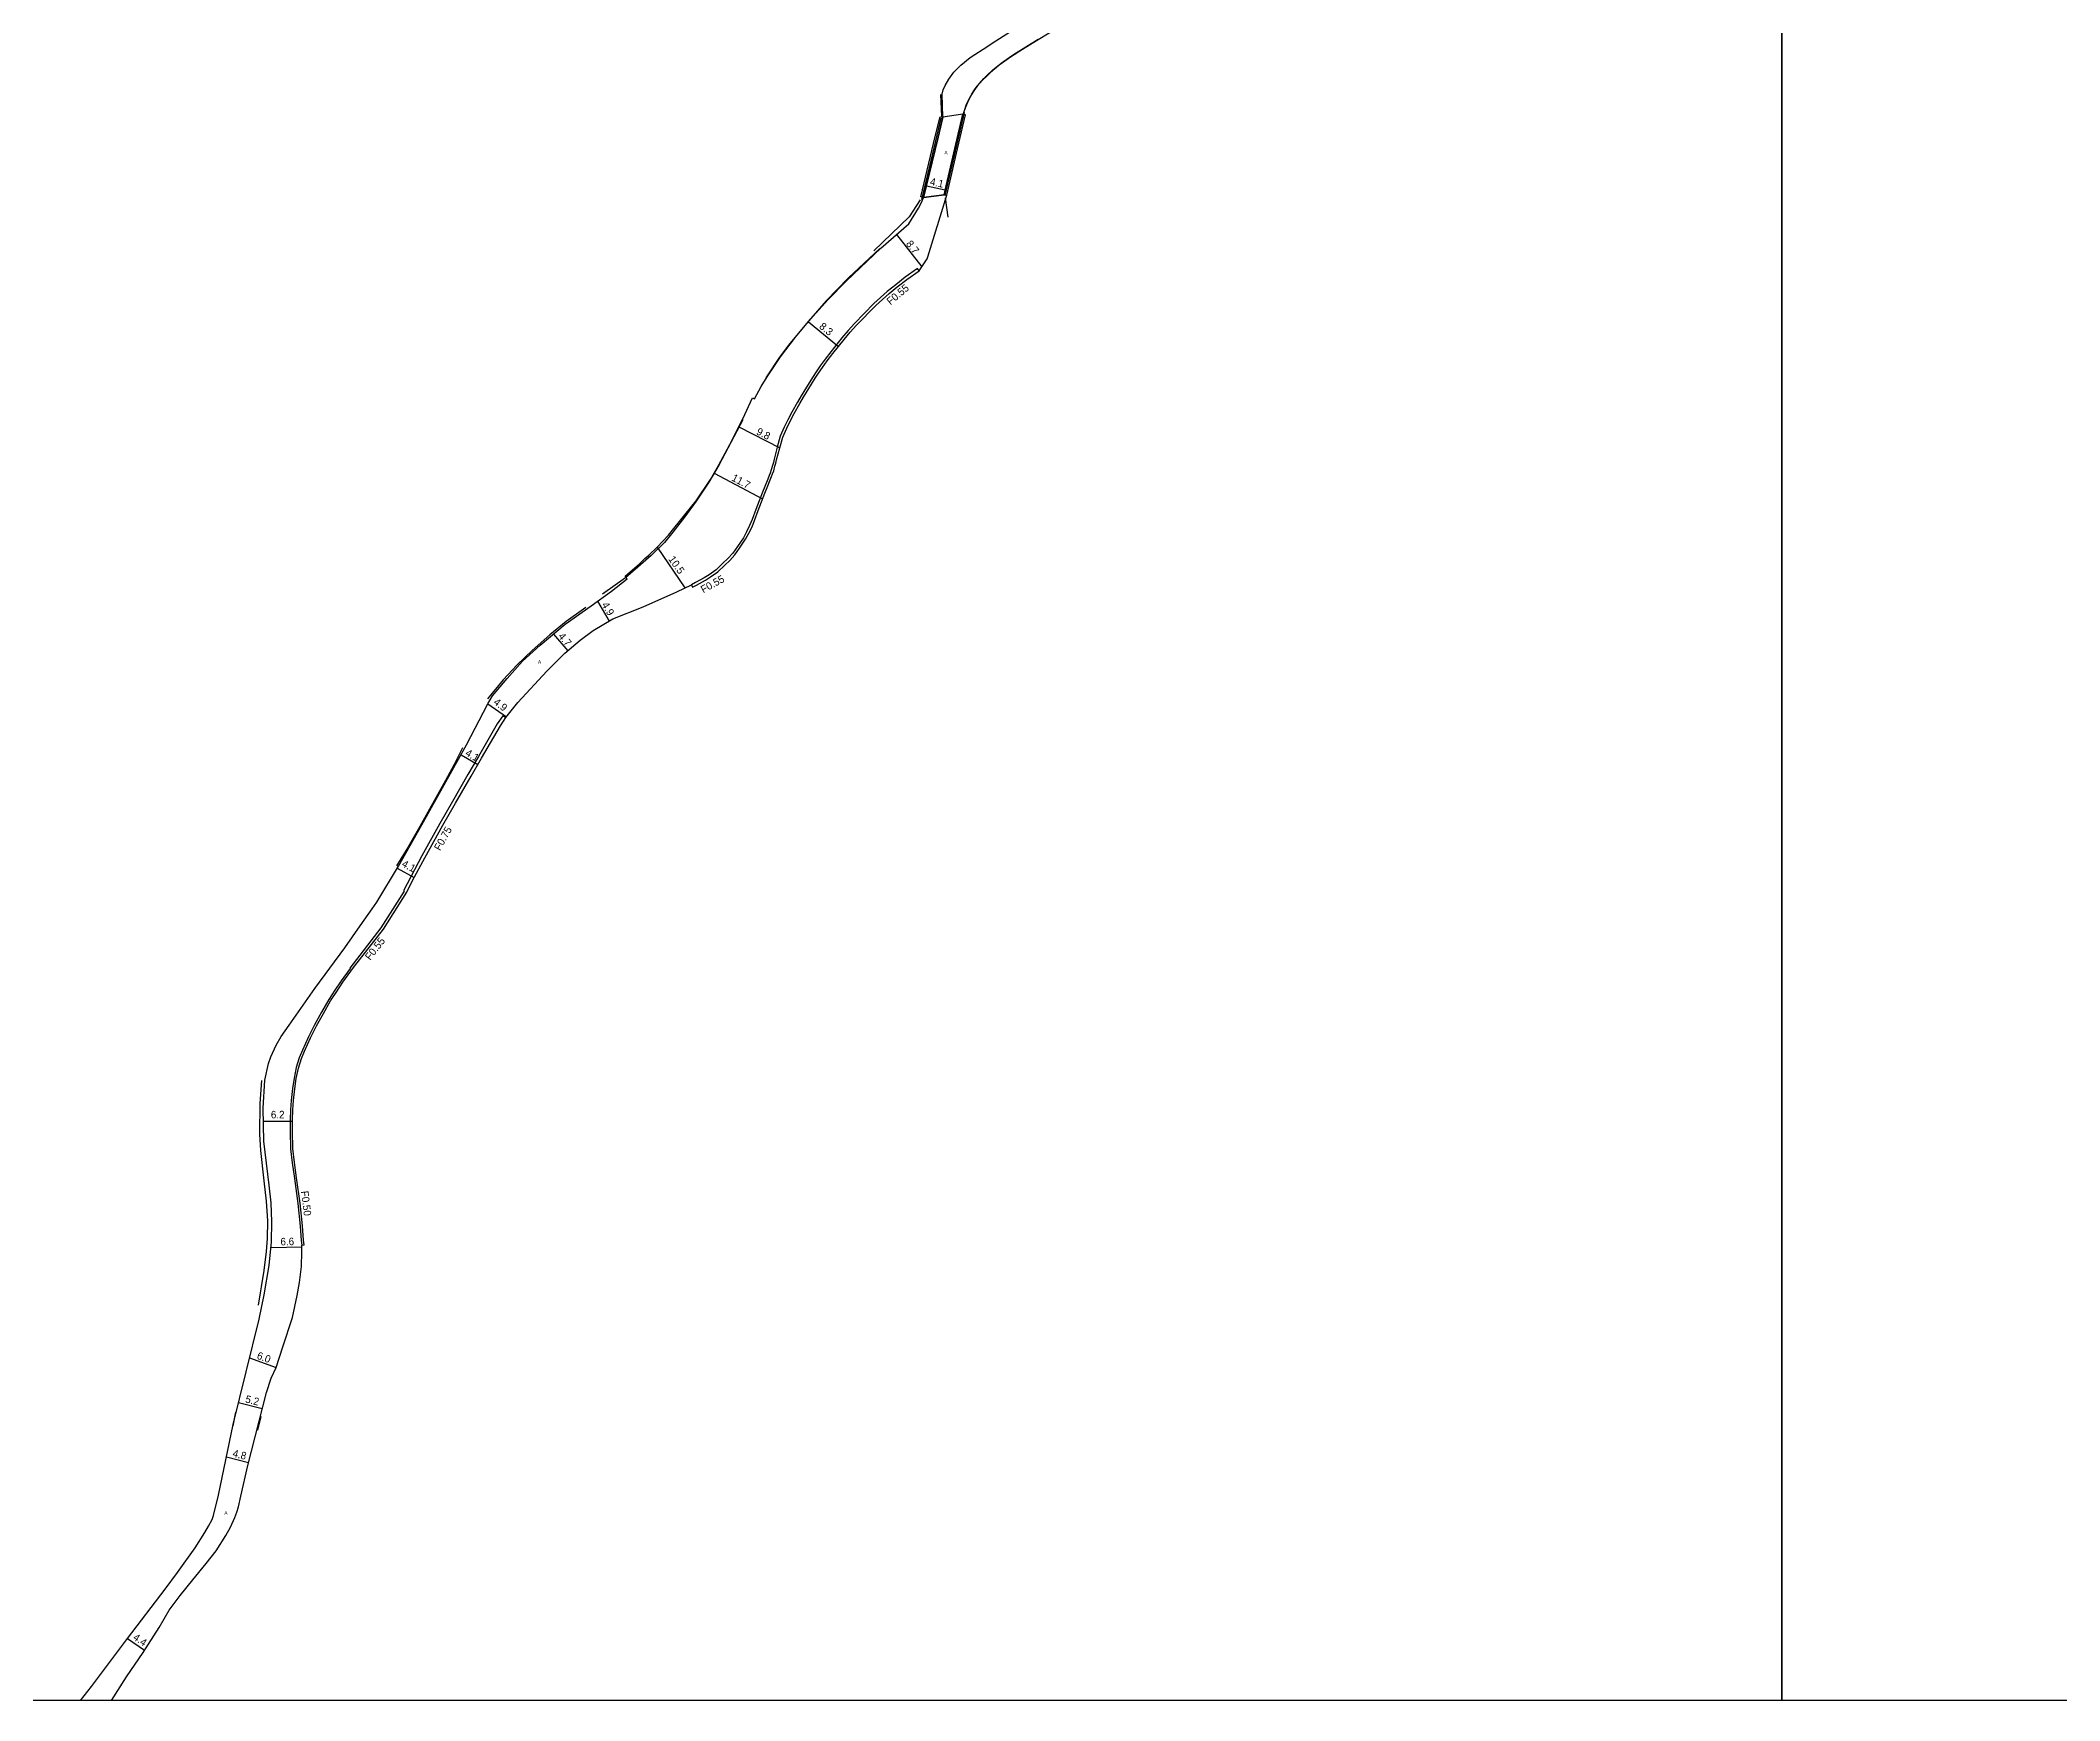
# Model space of a CAD drawing. Header units: metres. Extents: x -28000 to -24000, y -108000 to -105000.
# Drawn here: x -26771.4 to -26340.7, y -108000 to -107645.9 of the extents above; entities that cross this region are included whole.
import ezdxf

# ---------------------------------------------------------------- set-up
doc = ezdxf.new("R2010")
doc.units = ezdxf.units.M
doc.header["$LTSCALE"] = 2.5
for name, color, linetype in [('側溝・桝', 7, 'Continuous'), ('図郭', 7, 'Continuous'), ('幅員', 7, 'Continuous'), ('歩道・分離帯・安全施設', 7, 'Continuous'), ('舗装', 7, 'Continuous'), ('道路', 7, 'Continuous')]:
    doc.layers.add(name, color=color, linetype=linetype)
doc.styles.get("Standard").update_dxf_attribs({"font": ''})
doc.styles.add('YOKO_DECO', font='')
doc.styles.get('Standard').set_extended_font_data('@MS PGothic')
doc.styles.get('YOKO_DECO').set_extended_font_data('MS PGothic')

msp = doc.modelspace()

# ---------------------------------------------------------------- linework, layer by layer
at = {"layer": '側溝・桝'}
for points in [[(-26584.01, -107695), (-26584.33, -107694.54), (-26586.96, -107696.41), (-26589, -107697.98), (-26590.8, -107699.46), (-26593.65, -107702), (-26597.77, -107706.24), (-26599.16, -107707.76), (-26600.46, -107709.35), (-26602.85, -107712.29), (-26604.06, -107713.88), (-26605.09, -107715.31), (-26605.96, -107716.54), (-26606.64, -107717.59), (-26607.46, -107718.9), (-26609.16, -107721.7), (-26609.93, -107723.02), (-26611.13, -107725.19), (-26612.02, -107726.84), (-26612.76, -107728.37), (-26613.63, -107730.29), (-26614.27, -107732.63), (-26614.94, -107735.22), (-26615.1, -107735.9), (-26615.31, -107736.54), (-26615.56, -107737.5), (-26615.79, -107738.16), (-26615.98, -107738.67), (-26616.3, -107739.43), (-26616.94, -107741.01), (-26617.44, -107742.23), (-26618.87, -107745.93), (-26619.64, -107748.09), (-26620.16, -107749.37), (-26620.83, -107750.7), (-26621.5, -107751.97), (-26622.78, -107753.83), (-26623.77, -107755.27), (-26624.8, -107756.42), (-26625.87, -107757.4), (-26627.31, -107758.79), (-26628.79, -107759.86), (-26629.88, -107760.52), (-26631.72, -107761.54), (-26632.57, -107761.97)], [(-26672.15, -107790.37), (-26672.78, -107789.94), (-26673.98, -107791.68), (-26675.4, -107794.13), (-26678, -107798.59), (-26680.24, -107802.46), (-26683.55, -107808.21), (-26686.26, -107812.93), (-26690.09, -107819.84), (-26694, -107827.27), (-26693.88, -107827.33), (-26698.8, -107835.2), (-26705.42, -107843.79), (-26705.37, -107843.82), (-26707.3, -107846.47), (-26708.65, -107848.47), (-26709.95, -107850.48), (-26711.51, -107853.18), (-26712.96, -107855.85), (-26714.25, -107858.39), (-26715.54, -107861.27), (-26716.23, -107862.9), (-26716.89, -107864.98), (-26717.34, -107867.2), (-26717.68, -107869.44), (-26717.97, -107871.97), (-26718.09, -107873.98), (-26718.15, -107876.16), (-26718.15, -107878.54), (-26718.06, -107882.29), (-26717.72, -107885.31), (-26717.27, -107888.62), (-26716.55, -107893.94), (-26716, -107898.83), (-26715.8, -107901.83), (-26715.7, -107902.85)]]:
    msp.add_lwpolyline(points, dxfattribs=at)
at = {"layer": '図郭'}
for points in [[(-27200, -107400), (-26400, -107400), (-26400, -108000), (-27200, -108000)], [(-26400, -107400), (-25600, -107400), (-25600, -108000), (-26400, -108000)]]:
    msp.add_lwpolyline(points, close=True, dxfattribs=at)
at = {"layer": '幅員'}
for points in [[(-26582.46, -107676.87), (-26578.45, -107677.73)], [(-26588.8, -107687.26), (-26583.45, -107694.16)], [(-26607.61, -107705.91), (-26601.2, -107711.15)], [(-26622.48, -107728.3), (-26613.73, -107732.77)], [(-26627.71, -107738.15), (-26617.41, -107743.69)], [(-26639.88, -107753.99), (-26633.98, -107762.66)], [(-26652.62, -107765.5), (-26650.1, -107769.72)], [(-26662, -107772.51), (-26658.97, -107776.07)], [(-26675.98, -107787.39), (-26671.99, -107790.13)], [(-26681.7, -107798.23), (-26678.12, -107800.31)], [(-26695.32, -107822.47), (-26691.72, -107824.42)], [(-26723.86, -107876.39), (-26717.65, -107876.39)], [(-26722.25, -107903.38), (-26715.69, -107903.22)], [(-26726.81, -107926.85), (-26721.18, -107928.94)], [(-26729.15, -107936.43), (-26724.12, -107937.72)], [(-26731.73, -107948), (-26727.06, -107949.2)], [(-26752.88, -107986.75), (-26749.21, -107989.23)]]:
    msp.add_lwpolyline(points, dxfattribs=at)
at = {"layer": '歩道・分離帯・安全施設'}
for points in [[(-26574.38, -107661.04), (-26573.97, -107659.9), (-26573.62, -107659.08), (-26572.95, -107657.77), (-26572.27, -107656.62), (-26571.46, -107655.49), (-26570.74, -107654.65), (-26569.23, -107653.14), (-26568.01, -107652.04), (-26566.9, -107651.09), (-26565.02, -107649.73), (-26563.73, -107648.88), (-26562.49, -107648.08), (-26559.89, -107646.44), (-26553.36, -107642.47), (-26539.34, -107634.27)], [(-26579.42, -107657.42), (-26579.23, -107662.1)], [(-26583.43, -107679.81), (-26581.74, -107672.69), (-26579.27, -107662.43)], [(-26578.4, -107678.65), (-26574.32, -107661.23)], [(-26577.81, -107683.59), (-26578.4, -107679.47)], [(-26583.75, -107679.88), (-26586.15, -107683.48), (-26593.65, -107690.78)], [(-26592.42, -107690.25), (-26599.04, -107696.52), (-26603.83, -107701.44), (-26608.04, -107706.24), (-26611.84, -107710.88), (-26613.78, -107713.43), (-26616.67, -107717.85)], [(-26621.61, -107726.78), (-26626.74, -107736.51), (-26628.84, -107740.11), (-26631.54, -107744.19), (-26634.07, -107747.57), (-26636.57, -107750.76), (-26638.33, -107752.95), (-26641.17, -107755.73), (-26644.03, -107758.27), (-26646.64, -107760.48), (-26651.52, -107764.02)], [(-26655.12, -107766.86), (-26659.29, -107769.84), (-26662.77, -107772.68), (-26666.56, -107776.04), (-26669.75, -107779.09), (-26672.71, -107782.27), (-26676.04, -107786.34)], [(-26681.4, -107796.74), (-26683.15, -107800.3), (-26685.03, -107803.77), (-26690.5, -107813.56), (-26693.04, -107818.04), (-26695.47, -107821.92)], [(-26724.26, -107867.75), (-26724.6, -107872.62), (-26724.67, -107879.2), (-26724.52, -107882.68), (-26723.75, -107889.16), (-26723.26, -107893.45), (-26723, -107897.64), (-26723.05, -107901.43), (-26723.26, -107904.18), (-26723.76, -107908.26), (-26725, -107915.67)], [(-26729.8, -107938.44), (-26730.38, -107941.36)], [(-26725.04, -107942.29), (-26724.34, -107939.4)]]:
    msp.add_lwpolyline(points, dxfattribs=at)
at = {"layer": '舗装'}
for points in [[(-26574.7, -107661.64), (-26578.94, -107662.25)], [(-26578.68, -107678.8), (-26583.06, -107679.37)]]:
    msp.add_lwpolyline(points, dxfattribs=at)
at = {"layer": '道路'}
for points in [[(-26569.36, -107647.13), (-26568.42, -107646.5), (-26563.72, -107643.49)], [(-26756.27, -108000), (-26753.09, -107994.96), (-26749.54, -107989.72), (-26746.09, -107984.41), (-26743.95, -107980.69), (-26741.63, -107977.57), (-26738.95, -107974.26), (-26736.1, -107970.72), (-26733.97, -107968.07), (-26731.88, -107964.75), (-26730.86, -107962.98), (-26729.95, -107960.92), (-26729.51, -107959.77), (-26729.21, -107958.65), (-26728.71, -107956.36), (-26727.22, -107949.85), (-26723.24, -107934.3), (-26722.23, -107931.21), (-26721.18, -107928.94), (-26719.7, -107924.53), (-26717.68, -107918.3), (-26716.65, -107913.56), (-26716.14, -107910.84), (-26715.78, -107907.4), (-26715.66, -107904.28), (-26715.7, -107902.85), (-26715.2, -107902.78), (-26715.3, -107901.77), (-26715.5, -107898.76), (-26716.05, -107893.86), (-26716.78, -107888.52), (-26717.22, -107885.23), (-26717.56, -107882.23), (-26717.65, -107878.52), (-26717.65, -107876.15), (-26717.59, -107873.98), (-26717.47, -107872), (-26717.19, -107869.49), (-26716.85, -107867.27), (-26716.41, -107865.09), (-26715.77, -107863.07), (-26715.08, -107861.46), (-26713.8, -107858.6), (-26712.53, -107856.07), (-26711.07, -107853.42), (-26709.53, -107850.74), (-26708.24, -107848.75), (-26706.9, -107846.76), (-26704.62, -107843.63), (-26698.25, -107835.48), (-26693.26, -107827.55), (-26692.08, -107825.09), (-26689.43, -107820.21), (-26685.6, -107813.3), (-26682.9, -107808.59), (-26679.58, -107802.84), (-26677.34, -107798.97), (-26674.75, -107794.51), (-26673.33, -107792.09), (-26672.13, -107790.33), (-26669.61, -107787.13), (-26663.4, -107780.45), (-26659.56, -107776.57), (-26656.34, -107773.83), (-26653.51, -107771.75), (-26649.35, -107769.26), (-26642.89, -107766.68), (-26635.68, -107763.5), (-26632.57, -107761.97), (-26632.32, -107762.47), (-26631.46, -107762.04), (-26629.59, -107761), (-26628.48, -107760.33), (-26626.95, -107759.22), (-26625.48, -107757.81), (-26624.4, -107756.82), (-26623.33, -107755.62), (-26622.31, -107754.15), (-26621.02, -107752.27), (-26620.33, -107750.96), (-26619.65, -107749.61), (-26619.12, -107748.29), (-26618.35, -107746.12), (-26616.92, -107742.44), (-26616.42, -107741.22), (-26615.78, -107739.64), (-26615.46, -107738.87), (-26615.27, -107738.35), (-26615.03, -107737.67), (-26614.77, -107736.7), (-26614.56, -107736.05), (-26614.4, -107735.36), (-26613.73, -107732.77), (-26613.1, -107730.48), (-26612.25, -107728.61), (-26611.52, -107727.09), (-26610.64, -107725.46), (-26609.45, -107723.3), (-26608.68, -107721.98), (-26606.98, -107719.2), (-26606.17, -107717.89), (-26605.5, -107716.86), (-26604.63, -107715.64), (-26603.61, -107714.22), (-26602.41, -107712.63), (-26600.02, -107709.7), (-26598.73, -107708.12), (-26597.36, -107706.62), (-26593.26, -107702.41), (-26590.43, -107699.88), (-26588.66, -107698.42), (-26586.63, -107696.86), (-26584.01, -107695), (-26582.32, -107692.49), (-26582.12, -107692.03), (-26578.09, -107678.92), (-26578.68, -107678.8), (-26578.27, -107676.9), (-26576.41, -107668.9), (-26574.7, -107661.64), (-26574.6, -107661.67), (-26574.36, -107660.85), (-26573.94, -107659.7), (-26573.32, -107658.37), (-26572.67, -107657.19), (-26572.17, -107656.39), (-26571.64, -107655.66), (-26571.02, -107654.9), (-26570.19, -107654.01), (-26569.43, -107653.23), (-26568.32, -107652.24), (-26567.59, -107651.6), (-26566.49, -107650.71), (-26564.78, -107649.52), (-26563.86, -107648.9), (-26558.62, -107645.6)], [(-26619.56, -107722.11), (-26619.09, -107722.3), (-26617.69, -107719.73), (-26616.4, -107717.61), (-26613.61, -107713.36), (-26610.35, -107709.21), (-26607.22, -107705.44), (-26603.42, -107701.17), (-26599.47, -107697.14), (-26592.2, -107690.22), (-26586.23, -107685.03), (-26584.12, -107681.66), (-26583.89, -107681.19), (-26583.34, -107680.09), (-26583.06, -107679.37), (-26579.97, -107666.54), (-26578.94, -107662.25), (-26579.09, -107657.36), (-26578.9, -107656.41), (-26578.48, -107655.48), (-26577.65, -107654.15), (-26576.58, -107652.67), (-26575.09, -107651.14), (-26573.14, -107649.53), (-26569.36, -107647.13)], [(-26641.66, -107755.66), (-26639.88, -107753.99), (-26637.45, -107751.42), (-26634, -107747.1), (-26631.57, -107744.06), (-26628.51, -107739.53), (-26626.78, -107736.56), (-26624.37, -107732.07), (-26621.62, -107726.58), (-26619.56, -107722.11)], [(-26646.72, -107760.17), (-26643.63, -107757.51), (-26642.48, -107756.41), (-26641.66, -107755.66)], [(-26762.85, -108000), (-26760.55, -107996.98), (-26752.88, -107986.75), (-26744.86, -107976.23), (-26742.2, -107972.68), (-26738.43, -107967.38), (-26736.38, -107964.15), (-26735.56, -107962.8), (-26734.78, -107961.4), (-26734.51, -107960.54), (-26733.43, -107956.16), (-26730.29, -107941.07), (-26724.79, -107918.61), (-26723.68, -107913.48), (-26722.64, -107907.17), (-26722.12, -107902.11), (-26722.04, -107897.9), (-26722.18, -107893.85), (-26722.62, -107890.07), (-26723.79, -107880.69), (-26723.91, -107873.6), (-26723.57, -107867.65), (-26722.76, -107864.07), (-26722.29, -107862.7), (-26721.14, -107860.19), (-26720.05, -107858.31), (-26718.35, -107855.92), (-26712.88, -107848.08), (-26706.5, -107839.46), (-26703.2, -107834.74), (-26700.65, -107831.08), (-26699.71, -107829.71), (-26695.05, -107822.03), (-26690.05, -107813.22), (-26680.54, -107796.14), (-26675.98, -107787.39), (-26674.99, -107785.71), (-26671.88, -107781.95), (-26668.61, -107778.3), (-26664.84, -107774.9), (-26659.49, -107770.39), (-26653.94, -107766.46), (-26649.62, -107763.33), (-26646.26, -107760.69), (-26646.72, -107760.17)]]:
    msp.add_lwpolyline(points, dxfattribs=at)
for points in [[(-26578.94, -107662.25), (-26579.97, -107666.54), (-26583.06, -107679.37), (-26583.65, -107679.26), (-26580.56, -107666.4), (-26579.54, -107662.15)], [(-26583.06, -107679.37), (-26578.68, -107678.8), (-26578.27, -107676.9), (-26576.41, -107668.9), (-26574.7, -107661.64), (-26578.94, -107662.25), (-26579.97, -107666.54)], [(-26578.09, -107678.92), (-26577.68, -107677.02), (-26575.82, -107669.03), (-26574.11, -107661.77), (-26574.7, -107661.64), (-26576.41, -107668.9), (-26578.27, -107676.9), (-26578.68, -107678.8)]]:
    msp.add_lwpolyline(points, close=True, dxfattribs=at)

# ---------------------------------------------------------------- texts
at = {"layer": '側溝・桝'}
for s, rotation, p in [('F0.55', 40, (-26590.11, -107702.4)), ('F0.55', 29, (-26630.04, -107763.83)), ('F0.75', 61, (-26686.18, -107818.84)), ('F0.55', 52, (-26701.09, -107842.22)), ('F0.50', 277, (-26715.87, -107891.37))]:
    msp.add_text(s, height=1.6, rotation=rotation, dxfattribs=at).set_placement(p)
at = {"layer": '幅員'}
for s, rotation, p in [('4.1', 348, (-26581.8, -107676.71)), ('8.7', 308, (-26586.91, -107689.31)), ('8.3', 321, (-26605.46, -107707.14)), ('9.8', 333, (-26618.87, -107729.82)), ('11.7', 332, (-26624.15, -107739.68)), ('10.5', 305, (-26637.57, -107756.53)), ('4.9', 301, (-26651.79, -107766.26)), ('4.7', 310, (-26661.1, -107773.04)), ('4.9', 322, (-26674.93, -107787.31)), ('4.1', 330, (-26680.95, -107798.31)), ('4.1', 332, (-26694.51, -107822)), ('6.6', 1, (-26720.22, -107902.9)), ('6.0', 340, (-26725.41, -107927.04)), ('5.2', 346, (-26727.85, -107936.38)), ('4.8', 346, (-26730.55, -107947.95)), ('4.4', 326, (-26751.83, -107986.87))]:
    msp.add_text(s, height=1.6, rotation=rotation, dxfattribs=at).set_placement(p)
msp.add_text('6.2', height=1.6, dxfattribs=at).set_placement((-26722.28, -107875.8))
at = {"layer": '舗装', "style": 'YOKO_DECO'}
for p in [(-26578.61, -107670.2, 248.44), (-26665.32, -107778.82, 254.14), (-26732.22, -107960.34, 262.72)]:
    msp.add_text('A', height=0.75, dxfattribs=at).set_placement(p)

doc.saveas('drawing.dxf')
